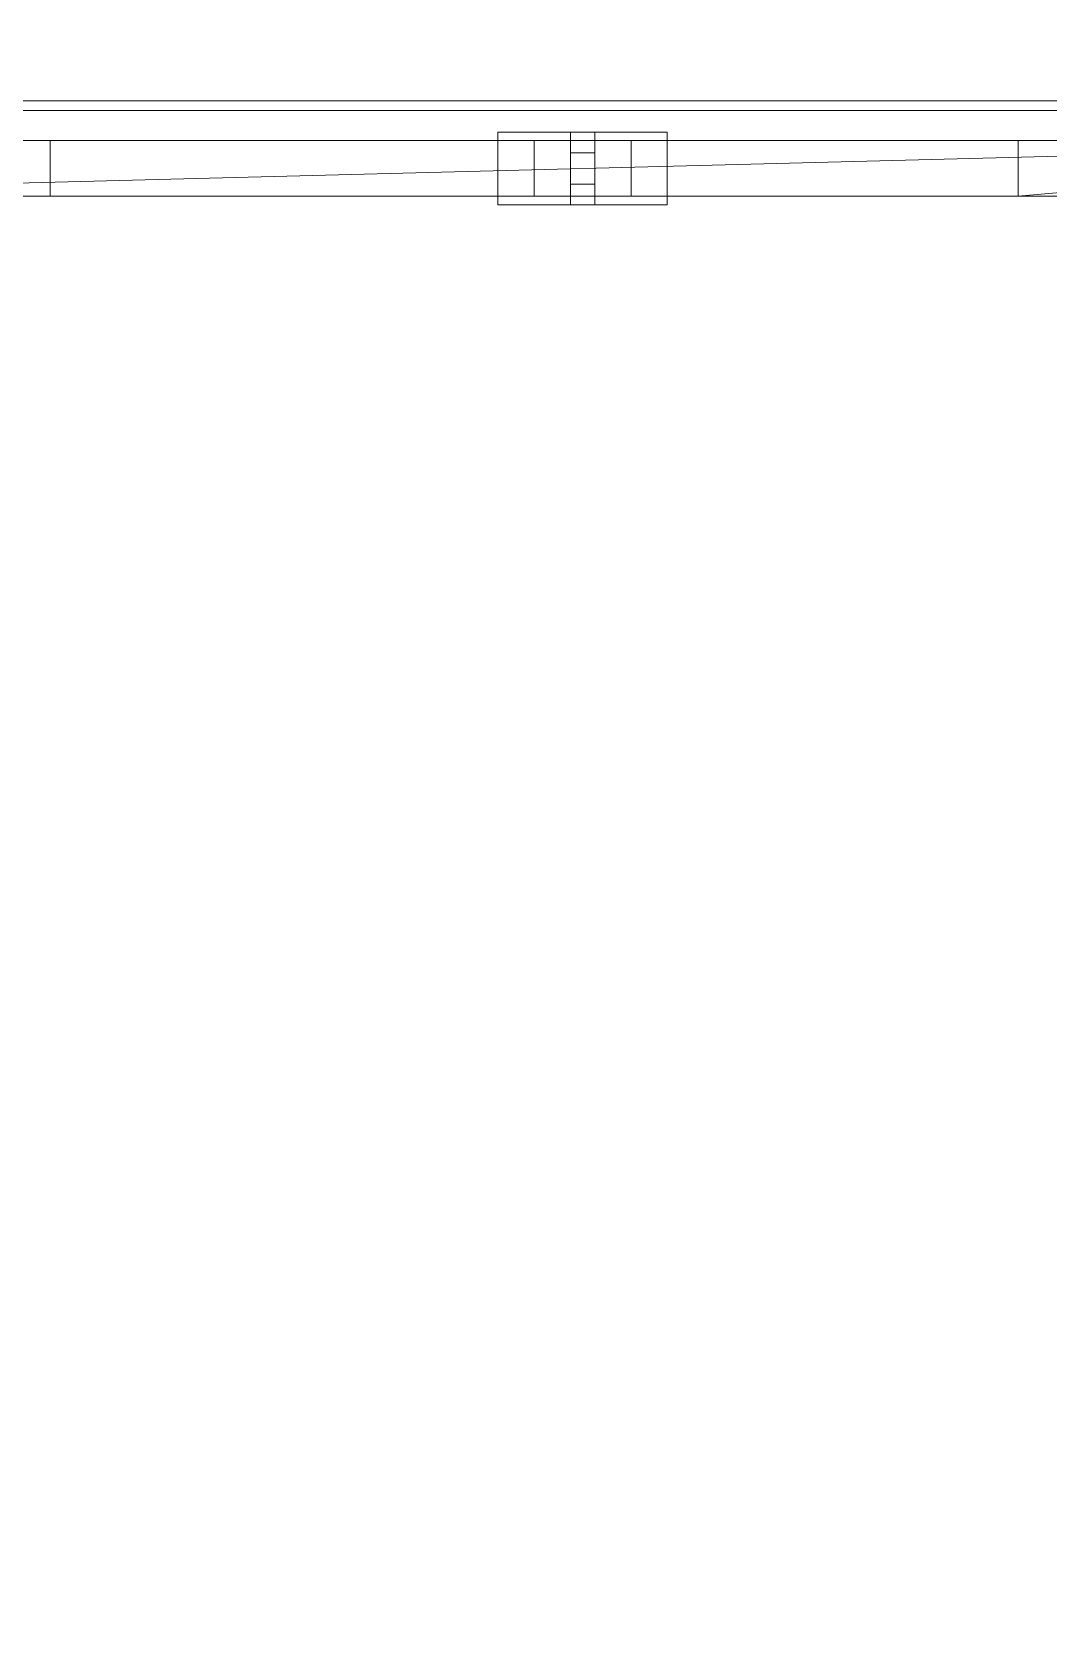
# Model space of a CAD drawing. Header units: millimetres. Extents: x -40035 to 35850, y -22604 to 20487.
# Drawn here: x 24635 to 26734, y 12289 to 15592 of the extents above; entities that cross this region are included whole.
import ezdxf

# ---------------------------------------------------------------- set-up
doc = ezdxf.new("R2010")
doc.units = ezdxf.units.MM
for name, color, linetype, lineweight in [('A-FLOR', 192, 'Continuous', 9), ('A-GLAZ-CWMG', 51, 'Continuous', 9), ('A-WALL', 113, 'Continuous', 9), ('I-WALL', 2, 'Continuous', 9), ('S-FNDN', 32, 'Continuous', 9)]:
    doc.layers.add(name, color=color, linetype=linetype, lineweight=lineweight)

# ---------------------------------------------------------------- blocks, each defined once
blk = doc.blocks.new('Pfosten rechteckig - 6 x 12-996970-_3D_')
at = {"layer": 'A-GLAZ-CWMG'}
mesh = blk.add_polyface(dxfattribs=at)
corners = [(75, 75), (-75, 75), (-75, -75), (75, -75)]
mesh.append_faces([[corners[k] for k in face] for face in [(2, 3, 0, 1)]])
mesh = blk.add_polyface(dxfattribs=at)
corners = [(75, 75, -400), (75, -75, -400), (-75, -75, -400), (-75, 75, -400)]
mesh.append_faces([[corners[k] for k in face] for face in [(0, 1, 2, 3)]])
mesh = blk.add_polyface(dxfattribs=at)
corners = [(-75, 75), (75, 75), (75, 75, -400), (-75, 75, -400)]
mesh.append_faces([[corners[k] for k in face] for face in [(3, 0, 1, 2)]])
mesh = blk.add_polyface(dxfattribs=at)
corners = [(-75, -75), (-75, 75), (-75, 75, -400), (-75, -75, -400)]
mesh.append_faces([[corners[k] for k in face] for face in [(3, 0, 1, 2)]])
mesh = blk.add_polyface(dxfattribs=at)
corners = [(75, 75), (75, -75), (75, -75, -400), (75, 75, -400)]
mesh.append_faces([[corners[k] for k in face] for face in [(3, 0, 1, 2)]])
mesh = blk.add_polyface(dxfattribs=at)
corners = [(75, -75), (-75, -75), (-75, -75, -400), (75, -75, -400)]
mesh.append_faces([[corners[k] for k in face] for face in [(3, 0, 1, 2)]])
blk = doc.blocks.new('Pfosten rechteckig - 6 x 12-996969-_3D_')
at = {"layer": 'A-GLAZ-CWMG'}
mesh = blk.add_polyface(dxfattribs=at)
corners = [(75, 75), (-75, 75), (-75, -75), (75, -75)]
mesh.append_faces([[corners[k] for k in face] for face in [(2, 3, 0, 1)]])
mesh = blk.add_polyface(dxfattribs=at)
corners = [(75, 75, -50), (75, -75, -50), (-75, -75, -50), (-75, 75, -50)]
mesh.append_faces([[corners[k] for k in face] for face in [(0, 1, 2, 3)]])
mesh = blk.add_polyface(dxfattribs=at)
corners = [(-75, 75), (75, 75), (75, 75, -50), (-75, 75, -50)]
mesh.append_faces([[corners[k] for k in face] for face in [(0, 1, 2, 3)]])
mesh = blk.add_polyface(dxfattribs=at)
corners = [(-75, -75), (-75, 75), (-75, 75, -50), (-75, -75, -50)]
mesh.append_faces([[corners[k] for k in face] for face in [(0, 1, 2, 3)]])
mesh = blk.add_polyface(dxfattribs=at)
corners = [(75, 75), (75, -75), (75, -75, -50), (75, 75, -50)]
mesh.append_faces([[corners[k] for k in face] for face in [(0, 1, 2, 3)]])
mesh = blk.add_polyface(dxfattribs=at)
corners = [(75, -75), (-75, -75), (-75, -75, -50), (75, -75, -50)]
mesh.append_faces([[corners[k] for k in face] for face in [(0, 1, 2, 3)]])

msp = doc.modelspace()

# ---------------------------------------------------------------- block references
at = {"layer": 'A-GLAZ-CWMG', "extrusion": (0, 0, -1), "rotation": 180}
for p in [(-25672.2, 15309.9, -825), (-25872.2, 15309.9, -825)]:
    msp.add_blockref('Pfosten rechteckig - 6 x 12-996970-_3D_', p, dxfattribs=at)
at = {"layer": 'A-GLAZ-CWMG', "extrusion": (1, 0, 0), "rotation": 90}
for p in [(15309.9, 1150, 25797.2), (15309.9, 900, 25797.2)]:
    msp.add_blockref('Pfosten rechteckig - 6 x 12-996969-_3D_', p, dxfattribs=at)

# ---------------------------------------------------------------- meshes
at = {"layer": 'A-FLOR'}
mesh = msp.add_polyface(dxfattribs=at)
corners = [(35708.4, -19573, 4300), (35708.4, 15367.4, 4300), (22023.4, 15367.4, 4300), (22023.4, 18917.4, 4300), (-33711.6, 18917.4, 4300), (-33711.6, 6517.4, 4300), (-39715.4, 6517.4, 4300), (-39715.4, 2191.3, 4300), (-39591.6, 2191.3, 4300), (-39591.6, 6397.4, 4300), (21318.4, 6397.4, 4300), (21318.4, -767.6, 4300), (20018.4, -767.6, 4300), (20018.4, -2467.6, 4300), (21083.4, -2467.6, 4300), (21083.4, -2287.6, 4300), (21318.4, -2287.6, 4300), (21318.4, -11702.6, 4300), (-39591.6, -11702.6, 4300), (-39591.6, -1458.7, 4300), (-39715.4, -1458.7, 4300), (-39715.4, -11822.6, 4300), (-33714.6, -11822.6, 4300), (-33714.6, -21222.6, 4300), (-31115.5, -21222.6, 4300), (-30206.2, -22450.3, 4300), (-28926.2, -22450.3, 4300), (-27996.5, -21222.6, 4300), (-7441.6, -21222.6, 4300), (-6513.1, -22476.2, 4300), (-5153.1, -22476.2, 4300), (-4203.9, -21222.6, 4300), (16285.4, -21222.6, 4300), (17202, -22460.1, 4300), (18551.8, -22460.1, 4300), (19488.9, -21222.6, 4300), (22024.6, -21222.6, 4300), (22024.6, -19573, 4300), (22144.6, -19573, 4300), (22144.6, -11942.6, 4300), (28098.4, -11942.6, 4300), (28098.4, 6606.5, 4300), (22168.9, 6606.5, 4300), (22168.9, 7667.4, 4300), (28098.4, 7667.4, 4300), (28098.4, 7684.4, 4300), (29453.4, 7684.4, 4300), (29453.4, -13074.8, 4300), (28098.4, -13074.8, 4300), (23360.7, -13074.8, 4300), (23360.7, -19573, 4300), (-33594.6, -12527.6, 4300), (-32514.6, -12527.6, 4300), (-32514.6, -11942.6, 4300), (-28326.7, -11942.6, 4300), (-28326.7, -14852.6, 4300), (-33594.6, -14852.6, 4300), (-33591.6, 9482.4, 4300), (-28884.6, 9482.4, 4300), (-28884.6, 6637.4, 4300), (-32514.6, 6637.4, 4300), (-32514.6, 7197.4, 4300), (-32914.6, 7197.4, 4300), (-32914.6, 7162.4, 4300), (-33591.6, 7162.4, 4300), (-8951.7, 6617.4, 4300), (-28414.6, 6617.4, 4300), (-28414.6, 9482.4, 4300), (-8951.7, 9482.4, 4300)]
mesh.append_faces([[corners[k] for k in face] for face in [(9, 6, 7, 8), (63, 60, 61, 62)]], dxfattribs={"vtx0": -1})
mesh.append_faces([[corners[k] for k in face] for face in [(31, 17, 54), (16, 41, 11, 15), (58, 67, 4, 57)]], dxfattribs={"vtx0": -1, "vtx1": -1, "vtx2": -1})
mesh.append_faces([[corners[k] for k in face] for face in [(28, 31, 54, 55), (55, 24, 27, 28), (5, 66, 59, 60)]], dxfattribs={"vtx0": -1, "vtx1": -1, "vtx3": -1})
mesh.append_faces([[corners[k] for k in face] for face in [(56, 23, 24, 55), (18, 21, 22, 17), (42, 10, 11, 41), (65, 9, 10), (16, 40, 41), (2, 45, 46, 1), (59, 66, 67, 58), (5, 64, 57, 4), (9, 5, 6)]], dxfattribs={"vtx0": -1, "vtx2": -1})
mesh.append_faces([[corners[k] for k in face] for face in [(17, 31, 32, 37), (22, 53, 54, 17), (10, 42, 43, 2)]], dxfattribs={"vtx0": -1, "vtx2": -1, "vtx3": -1})
mesh.append_faces([[corners[k] for k in face] for face in [(68, 2, 3, 4)]], dxfattribs={"vtx0": -1, "vtx3": -1})
mesh.append_faces([[corners[k] for k in face] for face in [(20, 21, 18, 19)]], dxfattribs={"vtx1": -1})
mesh.append_faces([[corners[k] for k in face] for face in [(50, 0, 47), (11, 12, 15), (67, 68, 4)]], dxfattribs={"vtx1": -1, "vtx2": -1})
mesh.append_faces([[corners[k] for k in face] for face in [(68, 65, 10, 2), (65, 66, 5, 9), (63, 64, 5, 60)]], dxfattribs={"vtx1": -1, "vtx2": -1, "vtx3": -1})
mesh.append_faces([[corners[k] for k in face] for face in [(39, 40, 16, 17), (46, 47, 0, 1), (56, 51, 22, 23)]], dxfattribs={"vtx1": -1, "vtx3": -1})
mesh.append_faces([[corners[k] for k in face] for face in [(48, 49, 50, 47), (13, 14, 15, 12)]], dxfattribs={"vtx2": -1})
mesh.append_faces([[corners[k] for k in face] for face in [(35, 36, 37, 32), (37, 38, 39, 17), (51, 52, 53, 22), (43, 44, 45, 2)]], dxfattribs={"vtx2": -1, "vtx3": -1})
mesh.append_faces([[corners[k] for k in face] for face in [(32, 33, 34, 35), (28, 29, 30, 31), (24, 25, 26, 27)]], dxfattribs={"vtx3": -1})
mesh = msp.add_polyface(dxfattribs=at)
corners = [(22023.4, 18917.4, 4000), (22023.4, 15367.4, 4000), (35708.4, 15367.4, 4000), (35708.4, -19573, 4000), (23360.7, -19573, 4000), (23360.7, -13074.8, 4000), (28098.4, -13074.8, 4000), (29453.4, -13074.8, 4000), (29453.4, 7684.4, 4000), (28098.4, 7684.4, 4000), (28098.4, 7667.4, 4000), (22168.9, 7667.4, 4000), (22168.9, 6606.5, 4000), (28098.4, 6606.5, 4000), (28098.4, -11942.6, 4000), (22144.6, -11942.6, 4000), (22144.6, -19573, 4000), (22024.6, -19573, 4000), (22024.6, -21222.6, 4000), (19488.9, -21222.6, 4000), (18551.8, -22460.1, 4000), (17202, -22460.1, 4000), (16285.4, -21222.6, 4000), (-4203.9, -21222.6, 4000), (-5153.1, -22476.2, 4000), (-6513.1, -22476.2, 4000), (-7441.6, -21222.6, 4000), (-27996.5, -21222.6, 4000), (-28926.2, -22450.3, 4000), (-30206.2, -22450.3, 4000), (-31115.5, -21222.6, 4000), (-33714.6, -21222.6, 4000), (-33714.6, -11822.6, 4000), (-39715.4, -11822.6, 4000), (-39715.4, -1458.7, 4000), (-39591.6, -1458.7, 4000), (-39591.6, -11702.6, 4000), (21318.4, -11702.6, 4000), (21318.4, -2287.6, 4000), (21083.4, -2287.6, 4000), (21083.4, -2467.6, 4000), (20018.4, -2467.6, 4000), (20018.4, -767.6, 4000), (21318.4, -767.6, 4000), (21318.4, 6397.4, 4000), (-39591.6, 6397.4, 4000), (-39591.6, 2191.3, 4000), (-39715.4, 2191.3, 4000), (-39715.4, 6517.4, 4000), (-33711.6, 6517.4, 4000), (-33711.6, 18917.4, 4000), (-32514.6, -12527.6, 4000), (-33594.6, -12527.6, 4000), (-33594.6, -14852.6, 4000), (-28326.7, -14852.6, 4000), (-28326.7, -11942.6, 4000), (-32514.6, -11942.6, 4000), (-28884.6, 9482.4, 4000), (-33591.6, 9482.4, 4000), (-33591.6, 7162.4, 4000), (-32914.6, 7162.4, 4000), (-32914.6, 7197.4, 4000), (-32514.6, 7197.4, 4000), (-32514.6, 6637.4, 4000), (-28884.6, 6637.4, 4000), (-28414.6, 6617.4, 4000), (-8951.7, 6617.4, 4000), (-8951.7, 9482.4, 4000), (-28414.6, 9482.4, 4000)]
mesh.append_faces([[corners[k] for k in face] for face in [(6, 4, 5), (30, 28, 29), (36, 33, 34, 35)]], dxfattribs={"vtx0": -1})
mesh.append_faces([[corners[k] for k in face] for face in [(33, 36, 32)]], dxfattribs={"vtx0": -1, "vtx1": -1})
mesh.append_faces([[corners[k] for k in face] for face in [(23, 26, 55, 37)]], dxfattribs={"vtx0": -1, "vtx1": -1, "vtx2": -1, "vtx3": -1})
mesh.append_faces([[corners[k] for k in face] for face in [(30, 54, 27, 28), (43, 13, 38, 39), (50, 68, 57, 58)]], dxfattribs={"vtx0": -1, "vtx1": -1, "vtx3": -1})
mesh.append_faces([[corners[k] for k in face] for face in [(7, 3, 4, 6), (38, 14, 15, 37), (3, 7, 8, 2), (53, 31, 32, 52), (39, 42, 43)]], dxfattribs={"vtx0": -1, "vtx2": -1})
mesh.append_faces([[corners[k] for k in face] for face in [(32, 36, 37, 55), (49, 65, 66, 45), (67, 0, 1, 44), (49, 63, 64, 65), (49, 59, 60, 63)]], dxfattribs={"vtx0": -1, "vtx2": -1, "vtx3": -1})
mesh.append_faces([[corners[k] for k in face] for face in [(47, 48, 45, 46), (62, 63, 60, 61)]], dxfattribs={"vtx1": -1})
mesh.append_faces([[corners[k] for k in face] for face in [(55, 56, 32), (13, 14, 38), (66, 67, 44), (44, 45, 66), (48, 49, 45)]], dxfattribs={"vtx1": -1, "vtx2": -1})
mesh.append_faces([[corners[k] for k in face] for face in [(22, 23, 37, 17), (11, 12, 44, 1)]], dxfattribs={"vtx1": -1, "vtx2": -1, "vtx3": -1})
mesh.append_faces([[corners[k] for k in face] for face in [(30, 31, 53, 54), (26, 27, 54, 55), (43, 44, 12, 13), (8, 9, 1, 2), (50, 0, 67, 68), (68, 65, 64, 57), (58, 59, 49, 50)]], dxfattribs={"vtx1": -1, "vtx3": -1})
mesh.append_faces([[corners[k] for k in face] for face in [(20, 21, 22, 19), (24, 25, 26, 23)]], dxfattribs={"vtx2": -1})
mesh.append_faces([[corners[k] for k in face] for face in [(17, 18, 19, 22), (15, 16, 17, 37), (56, 51, 52, 32), (9, 10, 11, 1)]], dxfattribs={"vtx2": -1, "vtx3": -1})
mesh.append_faces([[corners[k] for k in face] for face in [(39, 40, 41, 42)]], dxfattribs={"vtx3": -1})
mesh = msp.add_polyface(dxfattribs=at)
corners = [(22023.4, 15367.4, 4000), (22023.4, 15367.4, 4300), (35708.4, 15367.4, 4300), (35708.4, 15367.4, 4000)]
mesh.append_faces([[corners[k] for k in face] for face in [(3, 0, 1, 2)]])
at = {"layer": 'A-WALL'}
mesh = msp.add_polyface(dxfattribs=at)
corners = [(27983.4, 15367.4, 4000), (27983.4, 15367.4), (26672.2, 15367.4), (26672.2, 15367.4, 2300), (24672.2, 15367.4, 2300), (24672.2, 15367.4), (23263.4, 15367.4), (23263.4, 15367.4, 4000)]
mesh.append_faces([[corners[k] for k in face] for face in [(0, 3, 4, 7)]], dxfattribs={"vtx0": -1, "vtx2": -1})
mesh.append_faces([[corners[k] for k in face] for face in [(1, 2, 3, 0)]], dxfattribs={"vtx2": -1})
mesh.append_faces([[corners[k] for k in face] for face in [(4, 5, 6, 7)]], dxfattribs={"vtx3": -1})
mesh = msp.add_polyface(dxfattribs=at)
corners = [(23263.4, 15252.4), (23263.4, 15367.4), (24672.2, 15367.4), (24672.2, 15252.4), (23563.4, 15252.4), (23323.4, 15252.4), (27983.4, 15367.4), (27983.4, 15367.3), (27983.4, 15252.4), (26672.2, 15252.4), (26672.2, 15367.4)]
mesh.append_faces([[corners[k] for k in face] for face in [(1, 4, 5, 0)]], dxfattribs={"vtx0": -1})
mesh.append_faces([[corners[k] for k in face] for face in [(8, 9, 7)]], dxfattribs={"vtx1": -1})
mesh.append_faces([[corners[k] for k in face] for face in [(2, 3, 4, 1), (10, 6, 7, 9)]], dxfattribs={"vtx2": -1})
mesh = msp.add_polyface(dxfattribs=at)
corners = [(23263.4, 15252.4, 4000), (23323.4, 15252.4, 4000), (23563.4, 15252.4, 4000), (27983.4, 15252.4, 4000), (27983.4, 15367.3, 4000), (27983.4, 15367.4, 4000), (23263.4, 15367.4, 4000)]
mesh.append_faces([[corners[k] for k in face] for face in [(4, 2, 3)]], dxfattribs={"vtx0": -1})
mesh.append_faces([[corners[k] for k in face] for face in [(2, 4, 5, 6)]], dxfattribs={"vtx0": -1, "vtx3": -1})
mesh.append_faces([[corners[k] for k in face] for face in [(6, 0, 1, 2)]], dxfattribs={"vtx3": -1})
mesh = msp.add_polyface(dxfattribs=at)
corners = [(24672.2, 15367.4, 2300), (24672.2, 15252.4, 2300), (24672.2, 15252.4), (24672.2, 15367.4)]
mesh.append_faces([[corners[k] for k in face] for face in [(2, 3, 0, 1)]])
mesh = msp.add_polyface(dxfattribs=at)
corners = [(24672.2, 15252.4, 2300), (24672.2, 15367.4, 2300), (26672.2, 15367.4, 2300), (26672.2, 15252.4, 2300)]
mesh.append_faces([[corners[k] for k in face] for face in [(0, 1, 2, 3)]])
mesh = msp.add_polyface(dxfattribs=at)
corners = [(25672.2, 15367.4), (24672.2, 15367.4), (24672.2, 15367.4, 900), (24672.2, 15367.4, 1150), (24672.2, 15367.4, 2300), (25672.2, 15367.4, 2300), (25672.2, 15367.4, 1150), (25597.2, 15367.4, 1150), (25597.2, 15367.4, 900), (25672.2, 15367.4, 900)]
mesh.append_faces([[corners[k] for k in face] for face in [(2, 7, 8, 1)]], dxfattribs={"vtx0": -1, "vtx2": -1})
mesh.append_faces([[corners[k] for k in face] for face in [(3, 4, 7, 2)]], dxfattribs={"vtx1": -1, "vtx2": -1})
mesh.append_faces([[corners[k] for k in face] for face in [(5, 6, 7, 4)]], dxfattribs={"vtx2": -1})
mesh.append_faces([[corners[k] for k in face] for face in [(8, 9, 0, 1)]], dxfattribs={"vtx3": -1})
mesh = msp.add_polyface(dxfattribs=at)
corners = [(25672.2, 15252.4), (24672.2, 15252.4), (24672.2, 15367.4), (25672.2, 15367.4)]
mesh.append_faces([[corners[k] for k in face] for face in [(3, 0, 1, 2)]])
mesh = msp.add_polyface(dxfattribs=at)
corners = [(24672.2, 15252.4, 2300), (25672.2, 15252.4, 2300), (25672.2, 15367.4, 2300), (24672.2, 15367.4, 2300)]
mesh.append_faces([[corners[k] for k in face] for face in [(0, 1, 2, 3)]])
mesh = msp.add_polyface(dxfattribs=at)
corners = [(24672.2, 15252.4, 2300), (24672.2, 15367.4, 2300), (24672.2, 15367.4, 1150), (24672.2, 15367.4, 900), (24672.2, 15367.4), (24672.2, 15252.4), (24672.2, 15252.4, 900), (24672.2, 15252.4, 1150)]
mesh.append_faces([[corners[k] for k in face] for face in [(3, 7, 2)]], dxfattribs={"vtx0": -1, "vtx1": -1})
mesh.append_faces([[corners[k] for k in face] for face in [(3, 5, 6, 7)]], dxfattribs={"vtx0": -1, "vtx3": -1})
mesh.append_faces([[corners[k] for k in face] for face in [(4, 5, 3)]], dxfattribs={"vtx1": -1})
mesh.append_faces([[corners[k] for k in face] for face in [(7, 0, 1, 2)]], dxfattribs={"vtx3": -1})
mesh = msp.add_polyface(dxfattribs=at)
corners = [(25597.2, 15367.4, 900), (25597.2, 15252.4, 900), (25672.2, 15252.4, 900), (25672.2, 15367.4, 900)]
mesh.append_faces([[corners[k] for k in face] for face in [(1, 2, 3, 0)]])
mesh = msp.add_polyface(dxfattribs=at)
corners = [(25597.2, 15252.4, 900), (25597.2, 15367.4, 900), (25597.2, 15367.4, 1150), (25597.2, 15252.4, 1150)]
mesh.append_faces([[corners[k] for k in face] for face in [(3, 0, 1, 2)]])
mesh = msp.add_polyface(dxfattribs=at)
corners = [(25597.2, 15252.4, 1150), (25597.2, 15367.4, 1150), (25672.2, 15367.4, 1150), (25672.2, 15252.4, 1150)]
mesh.append_faces([[corners[k] for k in face] for face in [(2, 3, 0, 1)]])
mesh = msp.add_polyface(dxfattribs=at)
corners = [(25672.2, 15252.4), (25672.2, 15367.4), (25672.2, 15367.4, 900), (25672.2, 15252.4, 900), (25672.2, 15367.4, 2300), (25672.2, 15252.4, 2300), (25672.2, 15252.4, 1150), (25672.2, 15367.4, 1150)]
mesh.append_faces([[corners[k] for k in face] for face in [(3, 0, 1, 2), (5, 6, 7, 4)]])
mesh = msp.add_polyface(dxfattribs=at)
corners = [(25672.2, 15367.4, 1225), (25672.2, 15367.4, 2300), (25872.2, 15367.4, 2300), (25872.2, 15367.4, 1225)]
mesh.append_faces([[corners[k] for k in face] for face in [(2, 3, 0, 1)]])
mesh = msp.add_polyface(dxfattribs=at)
corners = [(25872.2, 15252.4, 1225), (25672.2, 15252.4, 1225), (25672.2, 15367.4, 1225), (25872.2, 15367.4, 1225)]
mesh.append_faces([[corners[k] for k in face] for face in [(3, 0, 1, 2)]])
mesh = msp.add_polyface(dxfattribs=at)
corners = [(25672.2, 15252.4, 2300), (25872.2, 15252.4, 2300), (25872.2, 15367.4, 2300), (25672.2, 15367.4, 2300)]
mesh.append_faces([[corners[k] for k in face] for face in [(0, 1, 2, 3)]])
mesh = msp.add_polyface(dxfattribs=at)
corners = [(25672.2, 15252.4, 1225), (25672.2, 15252.4, 2300), (25672.2, 15367.4, 2300), (25672.2, 15367.4, 1225)]
mesh.append_faces([[corners[k] for k in face] for face in [(0, 1, 2, 3)]])
mesh = msp.add_polyface(dxfattribs=at)
corners = [(26672.2, 15367.4, 900), (26672.2, 15367.4), (25872.2, 15367.4), (25672.2, 15367.4), (25672.2, 15367.4, 825), (25872.2, 15367.4, 825), (25872.2, 15367.4, 900)]
mesh.append_faces([[corners[k] for k in face] for face in [(0, 5, 6)]], dxfattribs={"vtx0": -1})
mesh.append_faces([[corners[k] for k in face] for face in [(5, 0, 1, 2)]], dxfattribs={"vtx0": -1, "vtx3": -1})
mesh.append_faces([[corners[k] for k in face] for face in [(2, 3, 4, 5)]], dxfattribs={"vtx3": -1})
mesh = msp.add_polyface(dxfattribs=at)
corners = [(26672.2, 15367.4), (26672.2, 15252.4), (25872.2, 15252.4), (25672.2, 15252.4), (25672.2, 15367.4), (25872.2, 15367.4)]
mesh.append_faces([[corners[k] for k in face] for face in [(5, 2, 3, 4)]], dxfattribs={"vtx0": -1})
mesh.append_faces([[corners[k] for k in face] for face in [(0, 1, 2, 5)]], dxfattribs={"vtx2": -1})
mesh = msp.add_polyface(dxfattribs=at)
corners = [(25672.2, 15367.4), (25672.2, 15252.4), (25672.2, 15252.4, 825), (25672.2, 15367.4, 825)]
mesh.append_faces([[corners[k] for k in face] for face in [(1, 2, 3, 0)]])
mesh = msp.add_polyface(dxfattribs=at)
corners = [(25872.2, 15252.4, 825), (25872.2, 15367.4, 825), (25672.2, 15367.4, 825), (25672.2, 15252.4, 825)]
mesh.append_faces([[corners[k] for k in face] for face in [(3, 0, 1, 2)]])
mesh = msp.add_polyface(dxfattribs=at)
corners = [(25872.2, 15252.4, 2300), (25872.2, 15252.4, 1225), (25872.2, 15367.4, 1225), (25872.2, 15367.4, 2300)]
mesh.append_faces([[corners[k] for k in face] for face in [(0, 1, 2, 3)]])
mesh = msp.add_polyface(dxfattribs=at)
corners = [(26672.2, 15252.4, 900), (26672.2, 15367.4, 900), (25872.2, 15367.4, 900), (25872.2, 15252.4, 900)]
mesh.append_faces([[corners[k] for k in face] for face in [(3, 0, 1, 2)]])
mesh = msp.add_polyface(dxfattribs=at)
corners = [(25872.2, 15367.4, 825), (25872.2, 15252.4, 825), (25872.2, 15252.4, 900), (25872.2, 15367.4, 900)]
mesh.append_faces([[corners[k] for k in face] for face in [(0, 1, 2, 3)]])
mesh = msp.add_polyface(dxfattribs=at)
corners = [(25872.2, 15367.4, 1150), (25872.2, 15367.4, 2300), (26672.2, 15367.4, 2300), (26672.2, 15367.4, 1150)]
mesh.append_faces([[corners[k] for k in face] for face in [(2, 3, 0, 1)]])
mesh = msp.add_polyface(dxfattribs=at)
corners = [(26672.2, 15252.4, 1150), (25872.2, 15252.4, 1150), (25872.2, 15367.4, 1150), (26672.2, 15367.4, 1150)]
mesh.append_faces([[corners[k] for k in face] for face in [(3, 0, 1, 2)]])
mesh = msp.add_polyface(dxfattribs=at)
corners = [(25872.2, 15252.4, 2300), (26672.2, 15252.4, 2300), (26672.2, 15367.4, 2300), (25872.2, 15367.4, 2300)]
mesh.append_faces([[corners[k] for k in face] for face in [(0, 1, 2, 3)]])
mesh = msp.add_polyface(dxfattribs=at)
corners = [(25872.2, 15252.4, 1150), (25872.2, 15252.4, 2300), (25872.2, 15367.4, 2300), (25872.2, 15367.4, 1150)]
mesh.append_faces([[corners[k] for k in face] for face in [(0, 1, 2, 3)]])
mesh = msp.add_polyface(dxfattribs=at)
corners = [(25947.2, 15367.4, 900), (25947.2, 15367.4, 1150), (26672.2, 15367.4, 1150), (26672.2, 15367.4, 900)]
mesh.append_faces([[corners[k] for k in face] for face in [(1, 2, 3, 0)]])
mesh = msp.add_polyface(dxfattribs=at)
corners = [(26672.2, 15252.4, 900), (25947.2, 15252.4, 900), (25947.2, 15367.4, 900), (26672.2, 15367.4, 900)]
mesh.append_faces([[corners[k] for k in face] for face in [(3, 0, 1, 2)]])
mesh = msp.add_polyface(dxfattribs=at)
corners = [(25947.2, 15252.4, 1150), (26672.2, 15252.4, 1150), (26672.2, 15367.4, 1150), (25947.2, 15367.4, 1150)]
mesh.append_faces([[corners[k] for k in face] for face in [(0, 1, 2, 3)]])
mesh = msp.add_polyface(dxfattribs=at)
corners = [(25947.2, 15252.4, 900), (25947.2, 15252.4, 1150), (25947.2, 15367.4, 1150), (25947.2, 15367.4, 900)]
mesh.append_faces([[corners[k] for k in face] for face in [(0, 1, 2, 3)]])
mesh = msp.add_polyface(dxfattribs=at)
corners = [(26672.2, 15252.4, 2300), (26672.2, 15367.4, 2300), (26672.2, 15367.4), (26672.2, 15252.4)]
mesh.append_faces([[corners[k] for k in face] for face in [(0, 1, 2, 3)]])
mesh = msp.add_polyface(dxfattribs=at)
corners = [(26672.2, 15252.4, 1150), (26672.2, 15252.4, 900), (26672.2, 15367.4, 900), (26672.2, 15367.4, 1150)]
mesh.append_faces([[corners[k] for k in face] for face in [(0, 1, 2, 3)]])
mesh = msp.add_polyface(dxfattribs=at)
corners = [(26672.2, 15252.4, 900), (26672.2, 15252.4), (26672.2, 15367.4), (26672.2, 15367.4, 900)]
mesh.append_faces([[corners[k] for k in face] for face in [(0, 1, 2, 3)]])
mesh = msp.add_polyface(dxfattribs=at)
corners = [(26672.2, 15252.4, 2300), (26672.2, 15252.4, 1150), (26672.2, 15367.4, 1150), (26672.2, 15367.4, 2300)]
mesh.append_faces([[corners[k] for k in face] for face in [(0, 1, 2, 3)]])
mesh = msp.add_polyface(dxfattribs=at)
corners = [(25747.2, 15342.4, 975), (25747.2, 15342.4, 1075), (25797.2, 15342.4, 1075), (25797.2, 15342.4, 975)]
mesh.append_faces([[corners[k] for k in face] for face in [(2, 3, 0, 1)]])
mesh = msp.add_polyface(dxfattribs=at)
corners = [(25797.2, 15277.4, 975), (25747.2, 15277.4, 975), (25747.2, 15342.4, 975), (25797.2, 15342.4, 975)]
mesh.append_faces([[corners[k] for k in face] for face in [(3, 0, 1, 2)]])
mesh = msp.add_polyface(dxfattribs=at)
corners = [(25747.2, 15277.4, 1075), (25797.2, 15277.4, 1075), (25797.2, 15342.4, 1075), (25747.2, 15342.4, 1075)]
mesh.append_faces([[corners[k] for k in face] for face in [(3, 0, 1, 2)]])
mesh = msp.add_polyface(dxfattribs=at)
corners = [(25747.2, 15277.4, 975), (25747.2, 15277.4, 1075), (25747.2, 15342.4, 1075), (25747.2, 15342.4, 975)]
mesh.append_faces([[corners[k] for k in face] for face in [(0, 1, 2, 3)]])
mesh = msp.add_polyface(dxfattribs=at)
corners = [(25797.2, 15277.4, 1075), (25797.2, 15277.4, 975), (25797.2, 15342.4, 975), (25797.2, 15342.4, 1075)]
mesh.append_faces([[corners[k] for k in face] for face in [(0, 1, 2, 3)]])
mesh = msp.add_polyface(dxfattribs=at)
corners = [(25747.2, 15277.4, 975), (25797.2, 15277.4, 975), (25797.2, 15277.4, 1075), (25747.2, 15277.4, 1075)]
mesh.append_faces([[corners[k] for k in face] for face in [(3, 0, 1, 2)]])
mesh = msp.add_polyface(dxfattribs=at)
corners = [(27983.4, 15252.4), (27983.4, 15252.4, 4000), (23563.4, 15252.4, 4000), (23323.4, 15252.4, 4000), (23263.4, 15252.4, 4000), (23263.4, 15252.4), (23323.4, 15252.4), (23563.4, 15252.4), (24672.2, 15252.4), (24672.2, 15252.4, 2300), (26672.2, 15252.4, 2300), (26672.2, 15252.4)]
mesh.append_faces([[corners[k] for k in face] for face in [(9, 6, 7, 8)]], dxfattribs={"vtx0": -1})
mesh.append_faces([[corners[k] for k in face] for face in [(10, 1, 2, 9)]], dxfattribs={"vtx0": -1, "vtx2": -1})
mesh.append_faces([[corners[k] for k in face] for face in [(9, 4, 5, 6)]], dxfattribs={"vtx0": -1, "vtx3": -1})
mesh.append_faces([[corners[k] for k in face] for face in [(3, 4, 9, 2)]], dxfattribs={"vtx1": -1, "vtx2": -1})
mesh.append_faces([[corners[k] for k in face] for face in [(10, 11, 0, 1)]], dxfattribs={"vtx3": -1})
mesh = msp.add_polyface(dxfattribs=at)
corners = [(24672.2, 15252.4), (25672.2, 15252.4), (25672.2, 15252.4, 900), (25597.2, 15252.4, 900), (25597.2, 15252.4, 1150), (25672.2, 15252.4, 1150), (25672.2, 15252.4, 2300), (24672.2, 15252.4, 2300), (24672.2, 15252.4, 1150), (24672.2, 15252.4, 900)]
mesh.append_faces([[corners[k] for k in face] for face in [(4, 7, 8, 9)]], dxfattribs={"vtx0": -1, "vtx3": -1})
mesh.append_faces([[corners[k] for k in face] for face in [(6, 7, 4, 5)]], dxfattribs={"vtx1": -1})
mesh.append_faces([[corners[k] for k in face] for face in [(3, 4, 9, 0)]], dxfattribs={"vtx1": -1, "vtx3": -1})
mesh.append_faces([[corners[k] for k in face] for face in [(1, 2, 3, 0)]], dxfattribs={"vtx2": -1})
mesh = msp.add_polyface(dxfattribs=at)
corners = [(25672.2, 15252.4, 1225), (25872.2, 15252.4, 1225), (25872.2, 15252.4, 2300), (25672.2, 15252.4, 2300)]
mesh.append_faces([[corners[k] for k in face] for face in [(3, 0, 1, 2)]])
mesh = msp.add_polyface(dxfattribs=at)
corners = [(26672.2, 15252.4), (26672.2, 15252.4, 900), (25872.2, 15252.4, 900), (25872.2, 15252.4, 825), (25672.2, 15252.4, 825), (25672.2, 15252.4), (25872.2, 15252.4)]
mesh.append_faces([[corners[k] for k in face] for face in [(6, 4, 5)]], dxfattribs={"vtx0": -1})
mesh.append_faces([[corners[k] for k in face] for face in [(6, 0, 3, 4)]], dxfattribs={"vtx1": -1, "vtx3": -1})
mesh.append_faces([[corners[k] for k in face] for face in [(1, 2, 3, 0)]], dxfattribs={"vtx2": -1})
mesh = msp.add_polyface(dxfattribs=at)
corners = [(25872.2, 15252.4, 1150), (26672.2, 15252.4, 1150), (26672.2, 15252.4, 2300), (25872.2, 15252.4, 2300)]
mesh.append_faces([[corners[k] for k in face] for face in [(3, 0, 1, 2)]])
mesh = msp.add_polyface(dxfattribs=at)
corners = [(25947.2, 15252.4, 900), (26672.2, 15252.4, 900), (26672.2, 15252.4, 1150), (25947.2, 15252.4, 1150)]
mesh.append_faces([[corners[k] for k in face] for face in [(2, 3, 0, 1)]])
at = {"layer": 'I-WALL'}
mesh = msp.add_polyface(dxfattribs=at)
corners = [(35749.8, 15449.8, 3780.2), (23318.4, 15449.8, 3780.2), (23318.4, 15449.8, 4398.1), (35749.8, 15449.8, 4398.1)]
mesh.append_faces([[corners[k] for k in face] for face in [(2, 3, 0, 1)]])
mesh = msp.add_polyface(dxfattribs=at)
corners = [(23318.4, 15449.8, 3780.2), (35749.8, 15449.8, 3780.2), (35749.8, 15429.8, 3780.2), (23318.4, 15429.8, 3780.2)]
mesh.append_faces([[corners[k] for k in face] for face in [(0, 1, 2, 3)]])
mesh = msp.add_polyface(dxfattribs=at)
corners = [(35749.8, 15449.8, 4398.1), (23318.4, 15449.8, 4398.1), (23318.4, 15429.8, 4398.1), (35749.8, 15429.8, 4398.1)]
mesh.append_faces([[corners[k] for k in face] for face in [(0, 1, 2, 3)]])
mesh = msp.add_polyface(dxfattribs=at)
corners = [(35749.8, 15429.8, 3780.2), (35749.8, 15429.8, 4398.1), (23318.4, 15429.8, 4398.1), (23318.4, 15429.8, 3780.2)]
mesh.append_faces([[corners[k] for k in face] for face in [(1, 2, 3, 0)]])
at = {"layer": 'S-FNDN'}
mesh = msp.add_polyface(dxfattribs=at)
corners = [(-33835.4, 6637.4, -1400), (-33835.4, 7349.3, -1400), (-33835.4, 8977.2, -1400), (-33835.4, 19037.4, -1400), (22144.6, 19037.4, -1400), (22144.6, 15367.4, -1400), (35704.6, 15367.4, -1400), (35704.6, -19572.6, -1400), (22144.6, -19572.6, -1400), (22144.6, -21342.6, -1400), (19541.2, -21342.6, -1400), (16218.6, -21342.6, -1400), (-4158.6, -21342.6, -1400), (-7441.6, -21342.6, -1400), (-33835.4, -21342.6, -1400), (-33835.4, -14330.7, -1400), (-33835.4, -12702.8, -1400), (-33835.4, -11942.6, -1400), (-39835.4, -11942.6, -1400), (-39835.4, 6637.4, -1400)]
mesh.append_faces([[corners[k] for k in face] for face in [(5, 2, 3, 4)]], dxfattribs={"vtx0": -1})
mesh.append_faces([[corners[k] for k in face] for face in [(5, 12, 1, 2)]], dxfattribs={"vtx0": -1, "vtx1": -1, "vtx3": -1})
mesh.append_faces([[corners[k] for k in face] for face in [(13, 16, 17, 0)]], dxfattribs={"vtx0": -1, "vtx2": -1, "vtx3": -1})
mesh.append_faces([[corners[k] for k in face] for face in [(11, 12, 5, 8)]], dxfattribs={"vtx1": -1, "vtx2": -1, "vtx3": -1})
mesh.append_faces([[corners[k] for k in face] for face in [(12, 13, 0, 1)]], dxfattribs={"vtx1": -1, "vtx3": -1})
mesh.append_faces([[corners[k] for k in face] for face in [(6, 7, 8, 5)]], dxfattribs={"vtx2": -1})
mesh.append_faces([[corners[k] for k in face] for face in [(13, 14, 15, 16), (8, 9, 10, 11), (17, 18, 19, 0)]], dxfattribs={"vtx3": -1})
mesh = msp.add_polyface(dxfattribs=at)
corners = [(-33835.4, 6637.4), (-39835.4, 6637.4), (-39835.4, -11942.6), (-33835.4, -11942.6), (-33835.4, -12702.8), (-33835.4, -14330.7), (-33835.4, -21342.6), (-7441.6, -21342.6), (-4158.6, -21342.6), (16218.6, -21342.6), (19541.2, -21342.6), (22144.6, -21342.6), (22144.6, -19572.6), (35704.6, -19572.6), (35704.6, 15367.4), (22144.6, 15367.4), (22144.6, 19037.4), (-33835.4, 19037.4), (-33835.4, 8977.2), (-33835.4, 7349.3)]
mesh.append_faces([[corners[k] for k in face] for face in [(7, 4, 5, 6)]], dxfattribs={"vtx0": -1})
mesh.append_faces([[corners[k] for k in face] for face in [(4, 7, 3)]], dxfattribs={"vtx0": -1, "vtx1": -1})
mesh.append_faces([[corners[k] for k in face] for face in [(8, 15, 19, 0), (0, 3, 7, 8)]], dxfattribs={"vtx0": -1, "vtx1": -1, "vtx3": -1})
mesh.append_faces([[corners[k] for k in face] for face in [(15, 8, 9, 12)]], dxfattribs={"vtx0": -1, "vtx2": -1, "vtx3": -1})
mesh.append_faces([[corners[k] for k in face] for face in [(17, 18, 15, 16), (14, 15, 12, 13)]], dxfattribs={"vtx1": -1})
mesh.append_faces([[corners[k] for k in face] for face in [(18, 19, 15)]], dxfattribs={"vtx1": -1, "vtx2": -1})
mesh.append_faces([[corners[k] for k in face] for face in [(1, 2, 3, 0), (10, 11, 12, 9)]], dxfattribs={"vtx2": -1})
mesh = msp.add_polyface(dxfattribs=at)
corners = [(35704.6, 15367.4, -1400), (22144.6, 15367.4, -1400), (22144.6, 15367.4), (35704.6, 15367.4)]
mesh.append_faces([[corners[k] for k in face] for face in [(0, 1, 2, 3)]])

doc.saveas('drawing.dxf')
